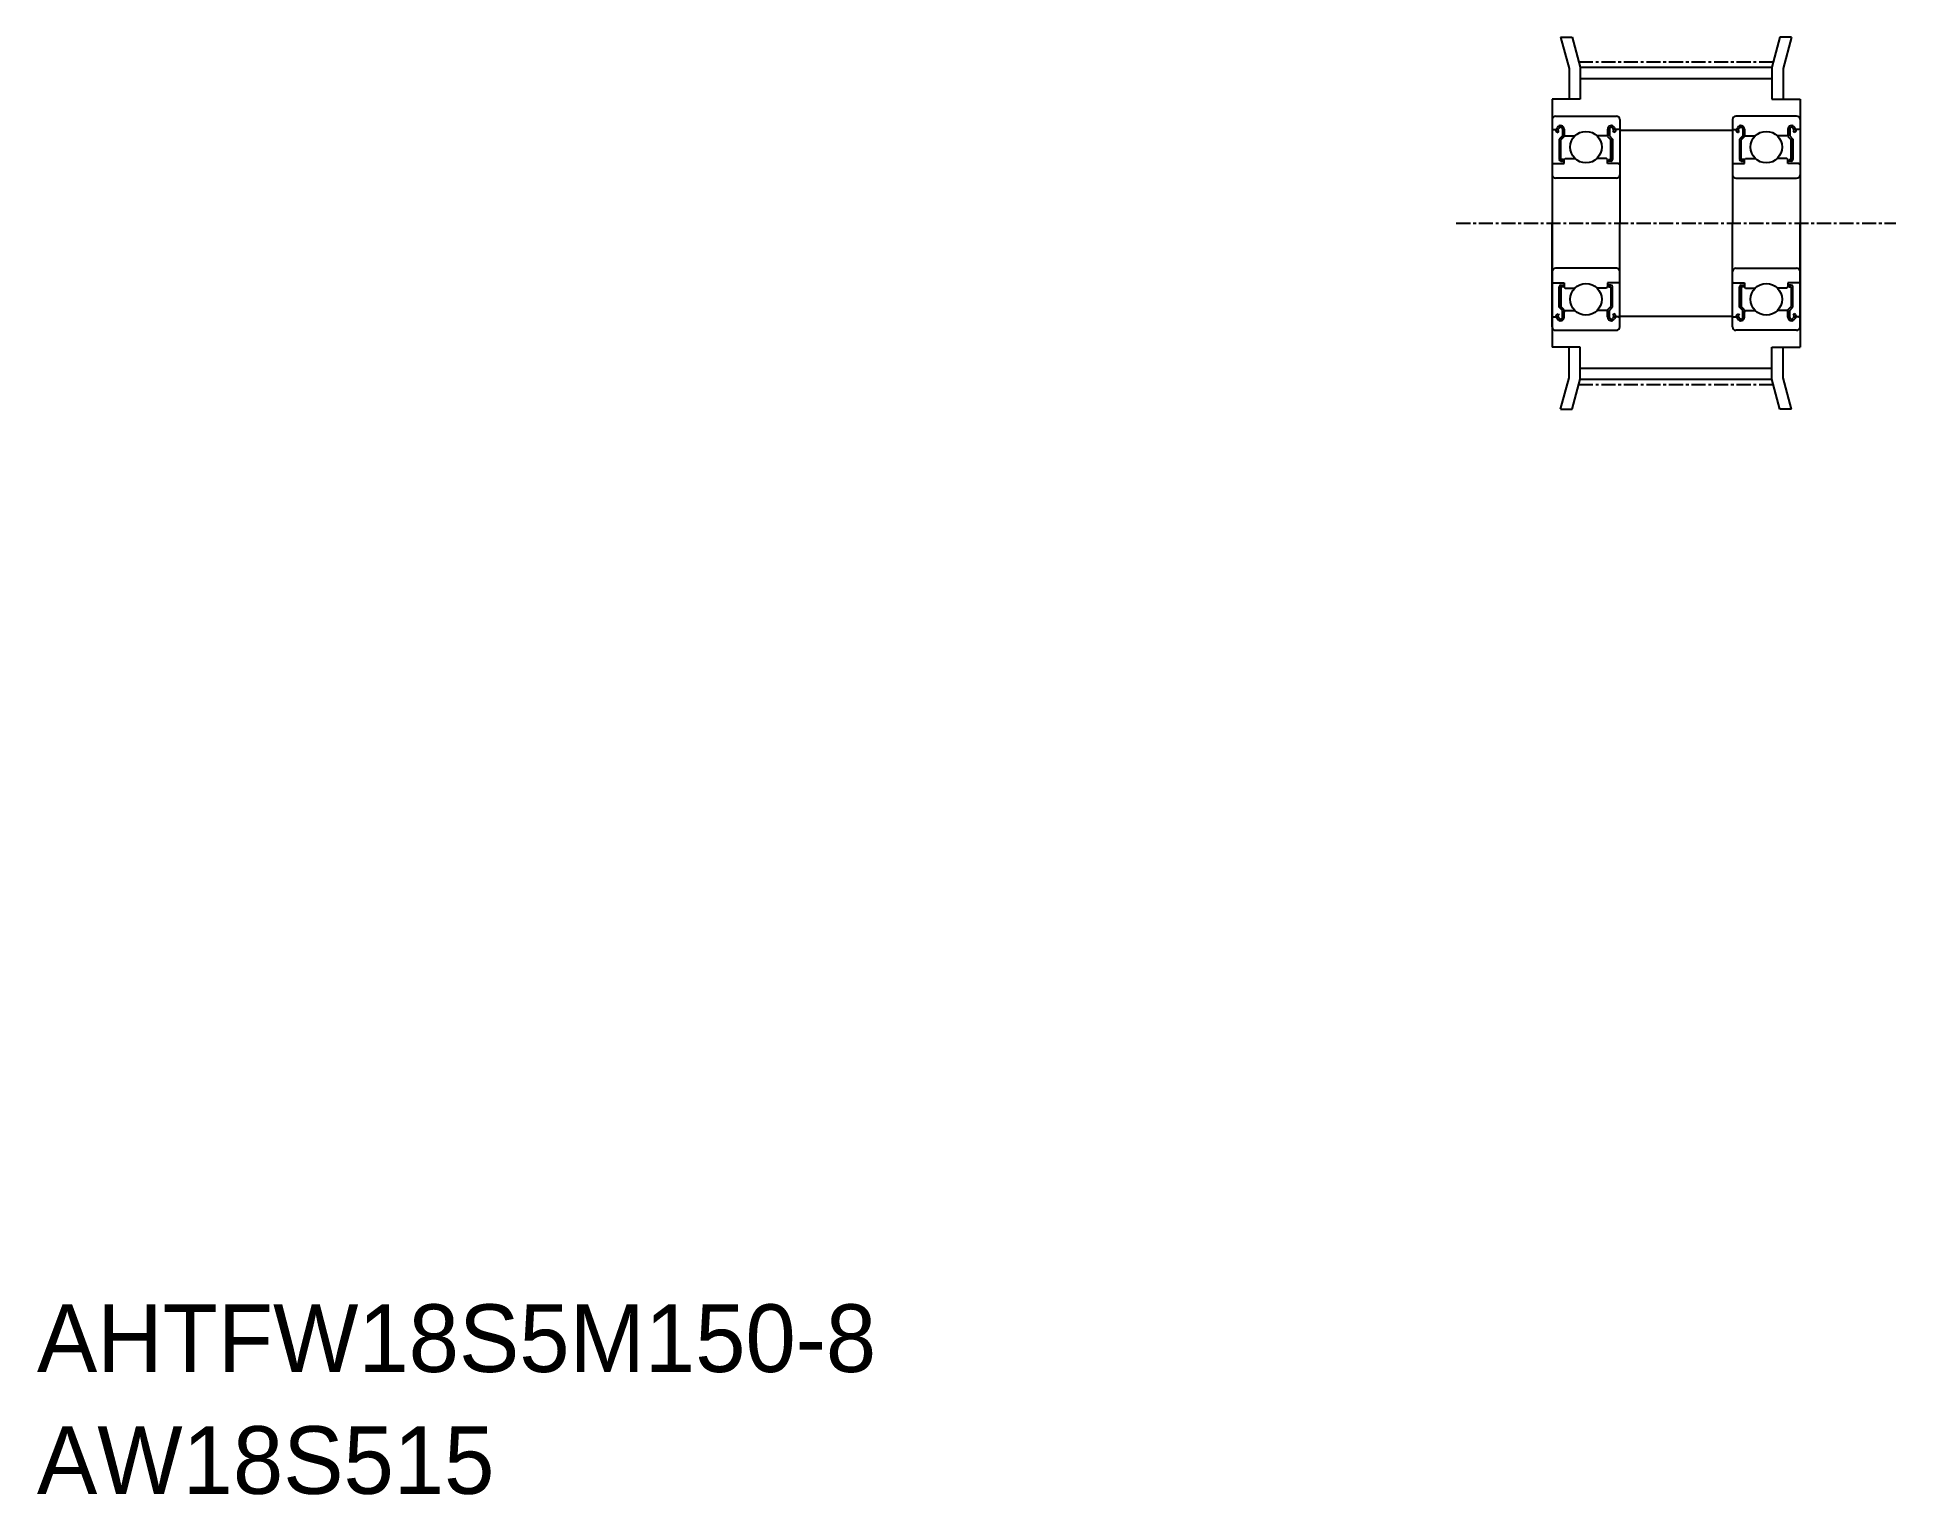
# Model space of a CAD drawing. Extents: x -286 to -121, y -61 to 68.
import ezdxf

# ---------------------------------------------------------------- set-up
doc = ezdxf.new("R2010")
doc.units = 0
doc.linetypes.add('CENTER', pattern=[2, 1.25, -0.25, 0.25, -0.25])
doc.layers.get('0').update_dxf_attribs({"linetype": 'CONTINUOUS'})
doc.layers.add('CENTER', color=1, linetype='CENTER')

msp = doc.modelspace()

# ---------------------------------------------------------------- linework, layer by layer
for p, q in [((-150.8, 68.41), (-150.05, 65.64)), ((-150.8, 68.41), (-149.77, 68.41)), ((-149.77, 68.41), (-149.05, 65.76)), ((-131.33, 68.41), (-132.05, 65.76)), ((-130.3, 68.41), (-131.33, 68.41)), ((-130.3, 68.41), (-131.05, 65.64)), ((-150.05, 65.64), (-150.05, 62.91)), ((-149.05, 65.76), (-149.05, 62.91)), ((-149.05, 65.76), (-132.05, 65.76)), ((-149.05, 64.76), (-132.05, 64.76)), ((-132.05, 65.76), (-132.05, 62.91)), ((-131.05, 65.64), (-131.05, 62.91)), ((-149.05, 62.91), (-151.55, 62.91)), ((-151.55, 62.91), (-151.55, 41.91)), ((-151.55, 62.91), (-151.55, 40.91)), ((-132.05, 62.91), (-129.55, 62.91)), ((-129.55, 62.91), (-129.55, 41.91)), ((-129.55, 62.91), (-129.55, 40.91)), ((-151.55, 61.11), (-151.55, 51.91)), ((-151.25, 61.41), (-145.85, 61.41)), ((-145.55, 61.11), (-145.55, 51.91)), ((-135.55, 61.11), (-135.55, 51.91)), ((-129.85, 61.41), (-135.25, 61.41)), ((-129.55, 61.11), (-129.55, 51.91)), ((-151.55, 60.31), (-151.45, 60.21)), ((-151.45, 60.21), (-151.19, 60.21)), ((-151.19, 60.21), (-151.08, 60.41)), ((-151.14, 60.02), (-151.02, 59.95)), ((-151.07, 60.14), (-150.96, 60.34)), ((-150.95, 60.07), (-151.07, 60.14)), ((-151.02, 59.95), (-150.95, 60.07)), ((-150.63, 59.66), (-150.91, 59.38)), ((-150.91, 59.38), (-150.91, 57.56)), ((-150.48, 59.6), (-150.77, 59.32)), ((-150.63, 60.25), (-150.63, 59.66)), ((-150.48, 60.25), (-150.48, 59.6)), ((-150.48, 59.76), (-150.38, 59.66)), ((-150.38, 59.66), (-149.53, 59.66)), ((-146.72, 59.66), (-147.57, 59.66)), ((-146.62, 59.76), (-146.72, 59.66)), ((-146.62, 60.25), (-146.62, 59.6)), ((-146.62, 59.6), (-146.33, 59.32)), ((-146.47, 60.25), (-146.47, 59.66)), ((-146.47, 59.66), (-146.19, 59.38)), ((-146.19, 59.38), (-146.19, 57.56)), ((-146.03, 60.14), (-146.15, 60.34)), ((-146.15, 60.07), (-146.03, 60.14)), ((-146.08, 59.95), (-146.15, 60.07)), ((-145.96, 60.02), (-146.08, 59.95)), ((-145.91, 60.21), (-146.02, 60.41)), ((-145.65, 60.21), (-145.91, 60.21)), ((-145.55, 60.31), (-145.65, 60.21)), ((-135.55, 60.31), (-135.45, 60.21)), ((-135.45, 60.21), (-135.19, 60.21)), ((-135.19, 60.21), (-135.08, 60.41)), ((-135.14, 60.02), (-135.02, 59.95)), ((-135.07, 60.14), (-134.96, 60.34)), ((-134.95, 60.07), (-135.07, 60.14)), ((-135.02, 59.95), (-134.95, 60.07)), ((-134.63, 59.66), (-134.91, 59.38)), ((-134.91, 59.38), (-134.91, 57.56)), ((-134.48, 59.6), (-134.77, 59.32)), ((-134.63, 60.25), (-134.63, 59.66)), ((-134.48, 60.25), (-134.48, 59.6)), ((-134.48, 59.76), (-134.38, 59.66)), ((-134.38, 59.66), (-133.53, 59.66)), ((-130.72, 59.66), (-131.57, 59.66)), ((-130.62, 59.76), (-130.72, 59.66)), ((-130.62, 60.25), (-130.62, 59.6)), ((-130.62, 59.6), (-130.33, 59.32)), ((-130.47, 60.25), (-130.47, 59.66)), ((-130.47, 59.66), (-130.19, 59.38)), ((-130.19, 59.38), (-130.19, 57.56)), ((-130.03, 60.14), (-130.15, 60.34)), ((-130.15, 60.07), (-130.03, 60.14)), ((-130.08, 59.95), (-130.15, 60.07)), ((-129.96, 60.02), (-130.08, 59.95)), ((-129.91, 60.21), (-130.02, 60.41)), ((-129.65, 60.21), (-129.91, 60.21)), ((-129.55, 60.31), (-129.65, 60.21)), ((-150.77, 57.56), (-150.77, 59.32)), ((-146.33, 57.56), (-146.33, 59.32)), ((-145.55, 58.81), (-145.55, 58.81)), ((-135.55, 58.81), (-135.55, 58.81)), ((-134.77, 57.56), (-134.77, 59.32)), ((-130.33, 57.56), (-130.33, 59.32)), ((-151.55, 57.11), (-151.45, 57.21)), ((-151.45, 57.21), (-150.48, 57.21)), ((-150.55, 57.56), (-150.77, 57.56)), ((-150.77, 57.41), (-150.55, 57.41)), ((-150.55, 57.41), (-150.55, 57.56)), ((-150.48, 57.56), (-150.38, 57.66)), ((-150.48, 57.21), (-150.48, 57.56)), ((-150.38, 57.66), (-149.53, 57.66)), ((-146.72, 57.66), (-147.57, 57.66)), ((-146.62, 57.56), (-146.72, 57.66)), ((-146.62, 57.21), (-146.62, 57.56)), ((-145.65, 57.21), (-146.62, 57.21)), ((-146.55, 57.41), (-146.55, 57.56)), ((-146.55, 57.56), (-146.33, 57.56)), ((-146.33, 57.41), (-146.55, 57.41)), ((-145.55, 57.11), (-145.65, 57.21)), ((-145.55, 56.51), (-145.55, 56.51)), ((-135.55, 57.11), (-135.45, 57.21)), ((-135.55, 56.51), (-135.55, 56.51)), ((-135.45, 57.21), (-134.48, 57.21)), ((-134.55, 57.56), (-134.77, 57.56)), ((-134.77, 57.41), (-134.55, 57.41)), ((-134.55, 57.41), (-134.55, 57.56)), ((-134.48, 57.56), (-134.38, 57.66)), ((-134.48, 57.21), (-134.48, 57.56)), ((-134.38, 57.66), (-133.53, 57.66)), ((-130.72, 57.66), (-131.57, 57.66)), ((-130.62, 57.56), (-130.72, 57.66)), ((-130.62, 57.21), (-130.62, 57.56)), ((-129.65, 57.21), (-130.62, 57.21)), ((-130.55, 57.56), (-130.33, 57.56)), ((-130.55, 57.41), (-130.55, 57.56)), ((-130.33, 57.41), (-130.55, 57.41)), ((-129.55, 57.11), (-129.65, 57.21)), ((-145.85, 55.91), (-151.25, 55.91)), ((-135.25, 55.91), (-129.85, 55.91)), ((-151.55, 42.71), (-151.55, 51.91)), ((-145.55, 42.71), (-145.55, 51.91)), ((-135.55, 42.71), (-135.55, 51.91)), ((-129.55, 42.71), (-129.55, 51.91)), ((-145.85, 47.91), (-151.25, 47.91)), ((-135.25, 47.91), (-129.85, 47.91)), ((-151.55, 46.71), (-151.45, 46.61)), ((-151.45, 46.61), (-150.48, 46.61)), ((-150.91, 44.45), (-150.91, 46.27)), ((-150.77, 46.41), (-150.55, 46.41)), ((-150.77, 46.27), (-150.77, 44.51)), ((-150.55, 46.27), (-150.77, 46.27)), ((-150.55, 46.41), (-150.55, 46.27)), ((-150.48, 46.61), (-150.48, 46.26)), ((-150.48, 46.26), (-150.38, 46.16)), ((-146.62, 46.26), (-146.72, 46.16)), ((-146.62, 46.61), (-146.62, 46.26)), ((-145.65, 46.61), (-146.62, 46.61)), ((-146.55, 46.41), (-146.55, 46.27)), ((-146.33, 46.41), (-146.55, 46.41)), ((-146.55, 46.27), (-146.33, 46.27)), ((-146.33, 46.27), (-146.33, 44.51)), ((-146.19, 44.45), (-146.19, 46.27)), ((-145.55, 46.71), (-145.65, 46.61)), ((-135.55, 46.71), (-135.45, 46.61)), ((-135.45, 46.61), (-134.48, 46.61)), ((-134.91, 44.45), (-134.91, 46.27)), ((-134.77, 46.41), (-134.55, 46.41)), ((-134.77, 46.27), (-134.77, 44.51)), ((-134.55, 46.27), (-134.77, 46.27)), ((-134.55, 46.41), (-134.55, 46.27)), ((-134.48, 46.61), (-134.48, 46.26)), ((-134.48, 46.26), (-134.38, 46.16)), ((-130.62, 46.26), (-130.72, 46.16)), ((-130.62, 46.61), (-130.62, 46.26)), ((-129.65, 46.61), (-130.62, 46.61)), ((-130.55, 46.41), (-130.55, 46.27)), ((-130.33, 46.41), (-130.55, 46.41)), ((-130.55, 46.27), (-130.33, 46.27)), ((-130.33, 46.27), (-130.33, 44.51)), ((-130.19, 44.45), (-130.19, 46.27)), ((-129.55, 46.71), (-129.65, 46.61)), ((-150.38, 46.16), (-149.53, 46.16)), ((-146.72, 46.16), (-147.57, 46.16)), ((-134.38, 46.16), (-133.53, 46.16)), ((-130.72, 46.16), (-131.57, 46.16)), ((-151.55, 43.51), (-151.45, 43.61)), ((-151.45, 43.61), (-151.19, 43.61)), ((-151.19, 43.61), (-151.08, 43.42)), ((-151.14, 43.81), (-151.02, 43.88)), ((-150.95, 43.76), (-151.07, 43.68)), ((-151.07, 43.68), (-150.96, 43.49)), ((-151.02, 43.88), (-150.95, 43.76)), ((-150.63, 44.16), (-150.91, 44.45)), ((-150.48, 44.22), (-150.77, 44.51)), ((-150.63, 43.58), (-150.63, 44.16)), ((-150.48, 43.58), (-150.48, 44.22)), ((-150.48, 44.06), (-150.38, 44.16)), ((-150.38, 44.16), (-149.53, 44.16)), ((-146.72, 44.16), (-147.57, 44.16)), ((-146.62, 44.06), (-146.72, 44.16)), ((-146.62, 44.22), (-146.33, 44.51)), ((-146.62, 43.58), (-146.62, 44.22)), ((-146.47, 44.16), (-146.19, 44.45)), ((-146.47, 43.58), (-146.47, 44.16)), ((-146.08, 43.88), (-146.15, 43.76)), ((-146.15, 43.76), (-146.03, 43.68)), ((-146.03, 43.68), (-146.15, 43.49)), ((-145.96, 43.81), (-146.08, 43.88)), ((-145.91, 43.61), (-146.02, 43.42)), ((-145.65, 43.61), (-145.91, 43.61)), ((-145.55, 43.51), (-145.65, 43.61)), ((-135.55, 43.51), (-135.45, 43.61)), ((-135.45, 43.61), (-135.19, 43.61)), ((-135.19, 43.61), (-135.08, 43.42)), ((-135.14, 43.81), (-135.02, 43.88)), ((-134.95, 43.76), (-135.07, 43.68)), ((-135.07, 43.68), (-134.96, 43.49)), ((-135.02, 43.88), (-134.95, 43.76)), ((-134.63, 44.16), (-134.91, 44.45)), ((-134.48, 44.22), (-134.77, 44.51)), ((-134.63, 43.58), (-134.63, 44.16)), ((-134.48, 43.58), (-134.48, 44.22)), ((-134.48, 44.06), (-134.38, 44.16)), ((-134.38, 44.16), (-133.53, 44.16)), ((-130.72, 44.16), (-131.57, 44.16)), ((-130.62, 44.06), (-130.72, 44.16)), ((-130.62, 44.22), (-130.33, 44.51)), ((-130.62, 43.58), (-130.62, 44.22)), ((-130.47, 44.16), (-130.19, 44.45)), ((-130.47, 43.58), (-130.47, 44.16)), ((-130.08, 43.88), (-130.15, 43.76)), ((-130.15, 43.76), (-130.03, 43.68)), ((-130.03, 43.68), (-130.15, 43.49)), ((-129.96, 43.81), (-130.08, 43.88)), ((-129.91, 43.61), (-130.02, 43.42)), ((-129.65, 43.61), (-129.91, 43.61)), ((-129.55, 43.51), (-129.65, 43.61)), ((-151.25, 42.41), (-145.85, 42.41)), ((-129.85, 42.41), (-135.25, 42.41)), ((-149.05, 40.91), (-151.55, 40.91)), ((-150.05, 38.19), (-150.05, 40.91)), ((-149.05, 38.07), (-149.05, 40.91)), ((-132.05, 40.91), (-129.55, 40.91)), ((-132.05, 38.07), (-132.05, 40.91)), ((-131.05, 38.19), (-131.05, 40.91)), ((-150.8, 35.41), (-150.05, 38.19)), ((-149.77, 35.41), (-149.05, 38.07)), ((-149.05, 39.06), (-132.05, 39.06)), ((-149.05, 38.07), (-132.05, 38.07)), ((-131.33, 35.41), (-132.05, 38.07)), ((-130.3, 35.41), (-131.05, 38.19)), ((-150.8, 35.41), (-149.77, 35.41)), ((-130.3, 35.41), (-131.33, 35.41))]:
    msp.add_line(p, q)
at = {"color": 7, "linetype": 'CONTINUOUS'}
for p, q in [((-145.55, 60.16), (-135.55, 60.16)), ((-145.55, 43.66), (-135.55, 43.66))]:
    msp.add_line(p, q, dxfattribs=at)
for centre in [(-148.55, 58.66), (-132.55, 58.66), (-148.55, 45.16), (-132.55, 45.16)]:
    msp.add_circle(centre, 1.4)
for centre, radius, start, end in [((-151.25, 61.11), 0.3, 90, 180), ((-145.85, 61.11), 0.3, 0, 90), ((-135.25, 61.11), 0.3, 90, 180), ((-129.85, 61.11), 0.3, 0, 90), ((-151.07, 60.14), 0.142, 149.9903, 240.0019), ((-150.8, 60.25), 0.319, 0, 150.0003), ((-150.8, 60.25), 0.177, 0, 150.0032), ((-146.3, 60.25), 0.319, 29.9997, 180), ((-146.3, 60.25), 0.177, 29.9968, 180), ((-146.03, 60.14), 0.142, 299.9981, 30.0097), ((-135.07, 60.14), 0.142, 149.9903, 240.0019), ((-134.8, 60.25), 0.319, 0, 150.0003), ((-134.8, 60.25), 0.177, 0, 150.0032), ((-130.3, 60.25), 0.319, 29.9997, 180), ((-130.3, 60.25), 0.177, 29.9968, 180), ((-130.03, 60.14), 0.142, 299.9981, 30.0097), ((-151.25, 56.21), 0.3, 180, 270), ((-150.77, 57.56), 0.142, 180, 270), ((-146.33, 57.56), 0.142, 270, 360), ((-145.85, 56.21), 0.3, 270, 0), ((-135.25, 56.21), 0.3, 180, 270), ((-134.77, 57.56), 0.142, 180, 270), ((-130.33, 57.56), 0.142, 270, 360), ((-129.85, 56.21), 0.3, 270, 0), ((-151.25, 47.61), 0.3, 90, 180), ((-145.85, 47.61), 0.3, 0, 90), ((-135.25, 47.61), 0.3, 90, 180), ((-129.85, 47.61), 0.3, 0, 90), ((-150.77, 46.27), 0.142, 90, 180), ((-146.33, 46.27), 0.142, 0, 90), ((-134.77, 46.27), 0.142, 90, 180), ((-130.33, 46.27), 0.142, 0, 90), ((-151.07, 43.68), 0.142, 119.9981, 210.0097), ((-150.8, 43.58), 0.319, 209.9997, 0), ((-150.8, 43.58), 0.177, 209.9968, 0), ((-146.3, 43.58), 0.319, 180, 330.0003), ((-146.3, 43.58), 0.177, 180, 330.0032), ((-146.03, 43.68), 0.142, 329.9903, 60.0019), ((-135.07, 43.68), 0.142, 119.9981, 210.0097), ((-134.8, 43.58), 0.319, 209.9997, 0), ((-134.8, 43.58), 0.177, 209.9968, 0), ((-130.3, 43.58), 0.319, 180, 330.0003), ((-130.3, 43.58), 0.177, 180, 330.0032), ((-130.03, 43.68), 0.142, 329.9903, 60.0019), ((-151.25, 42.71), 0.3, 180, 270), ((-145.85, 42.71), 0.3, 270, 0), ((-135.25, 42.71), 0.3, 180, 270), ((-129.85, 42.71), 0.3, 270, 0)]:
    msp.add_arc(centre, radius, start, end)
at = {"layer": 'CENTER', "color": 1, "linetype": 'CENTER'}
for p, q in [((-149.18, 66.24), (-131.92, 66.24)), ((-160.05, 51.91), (-121.05, 51.91)), ((-149.18, 37.59), (-131.92, 37.59))]:
    msp.add_line(p, q, dxfattribs=at)

# ---------------------------------------------------------------- texts
at = {"color": 7, "linetype": 'CONTINUOUS'}
for s, p in [('AHTFW18S5M150-8', (-285.99, -50)), ('AW18S515', (-285.99, -60.81))]:
    msp.add_text(s, height=6, dxfattribs=at).set_placement(p)

doc.saveas('drawing.dxf')
